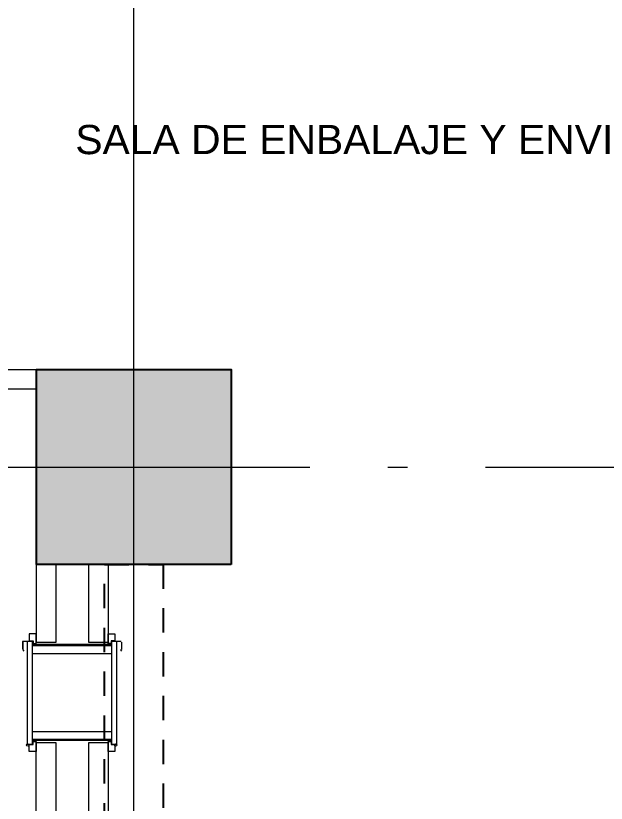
# Model space of a CAD drawing. Header units: metres. Extents: x -22 to 564, y 0 to 143.
# Drawn here: x 4.669 to 7.698, y 39.149 to 43.191 of the extents above; entities that cross this region are included whole.
import ezdxf
from ezdxf.xclip import XClip

# ---------------------------------------------------------------- set-up
doc = ezdxf.new("R2010")
doc.units = ezdxf.units.M
doc.header["$XCLIPFRAME"] = 2
doc.linetypes.add('EJES630', pattern=[6.3, 5.5, -0.4, 0, -0.4])
doc.linetypes.add('XREF PB NEURO-ONCOLOGIA$0$HIDDEN2', pattern=[0.1875, 0.125, -0.0625])
doc.layers.add('EJES', color=11, linetype='EJES630', lineweight=0)
doc.layers.add('XREF RADIOFARMACIA$0$MUROS DE TABLAROCA', color=150, linetype='Continuous', lineweight=13)
for name, color, linetype in [('TEXTO', 7, 'Continuous'), ('XREF  PB CONJ$0$PARQUE', 251, 'Continuous'), ('XREF PB NEURO-ONCOLOGIA$0$-CG-M-WALL', 7, 'Continuous'), ('XREF PB NEURO-ONCOLOGIA$0$COLUMNAS', 6, 'Continuous'), ('XREF PB NEURO-ONCOLOGIA$0$CONTRAVENTEOS', 6, 'XREF PB NEURO-ONCOLOGIA$0$HIDDEN2'), ('XREF RADIOFARMACIA$0$-CG-M-WALL', 7, 'Continuous'), ('XREF RADIOFARMACIA$0$COLUMNAS', 6, 'Continuous'), ('XREF RADIOFARMACIA$0$Mobiliario Fijo', 40, 'Continuous')]:
    doc.layers.add(name, color=color, linetype=linetype)
doc.layers.get('Defpoints').off()
doc.styles.add('100 LOCALES 25', font='arial.ttf', dxfattribs={"height": 0.25})

# ---------------------------------------------------------------- blocks, each defined once
blk = doc.blocks.new('XREF PB NEURO-ONCOLOGIA$0$C-1')
at = {"layer": 'XREF PB NEURO-ONCOLOGIA$0$-CG-M-WALL', "true_color": 0x636466}
h = blk.add_hatch(color=251, dxfattribs=at)
h.dxf.hatch_style = 1
h.paths.add_polyline_path([(-0.5, -0.5), (-0.5, 0.5), (0.5, 0.5), (0.5, -0.5)])
blk.add_lwpolyline([(-0.5, -0.5), (-0.5, 0.5), (0.5, 0.5), (0.5, -0.5)], close=True)
blk = doc.blocks.new('XREF PB NEURO-ONCOLOGIA')
at = {"layer": 'XREF PB NEURO-ONCOLOGIA$0$CONTRAVENTEOS', "elevation": 0}
blk.add_lwpolyline([(1.0517, 40.3762), (6.9017, 40.3762), (6.9017, 40.0762), (1.0517, 40.0762)], close=True, dxfattribs=at)
at = {"layer": 'XREF PB NEURO-ONCOLOGIA$0$COLUMNAS'}
blk.add_blockref('XREF PB NEURO-ONCOLOGIA$0$C-1', (7.4017, 40.2262, 0), dxfattribs=at)
blk = doc.blocks.new('XREF  PB CONJ')
at = {"layer": 'XREF  PB CONJ$0$PARQUE', "true_color": 0x136734}
h = blk.add_hatch(dxfattribs=at)
h.set_pattern_fill('CROSS', color=116, scale=0.02, angle=90)
edge = h.paths.add_edge_path()
edge.add_line((3.5883, 104.6056), (1.6936, 104.3684))
edge.add_line((1.6936, 104.3684), (2.4784, 17.6083))
edge.add_line((2.4784, 17.6083), (97.731, 17.9336))
edge.add_arc((97.7247, 19.237), 1.3034, 270.2752, 363.1006)
edge.add_line((99.0262, 19.3075), (96.4762, 19.3078))
edge.add_line((96.4762, 19.3078), (96.602, 20.224))
edge.add_line((96.602, 20.224), (62.4128, 20.224))
edge.add_arc((58.6329, 24.6535), 5.8231, 229.52466, 310.47534, ccw=False)
edge.add_line((54.8531, 20.224), (26.2527, 20.2188))
edge.add_line((26.2527, 20.2188), (4.2837, 20.0304))
edge.add_line((4.2837, 20.0304), (4.055, 46.6913))
edge.add_line((4.055, 46.6913), (2.3881, 46.6912))
edge.add_line((2.3881, 46.6912), (2.3881, 54.8033))
edge.add_line((2.3881, 54.8033), (3.9854, 54.8034))
edge.add_line((3.9854, 54.8034), (3.7464, 82.6679))
edge.add_line((3.7464, 82.6679), (3.6185, 95.2556))
edge.add_line((3.6185, 95.2556), (3.5883, 104.6056))
blk = doc.blocks.new('XREF RADIOFARMACIA$0$T2')
at = {"lineweight": 5}
for points in [[(2542.1928, 1736.3431), (2541.6673, 1736.3431), (2541.6673, 1736.3156), (2542.1928, 1736.3156), (2542.1928, 1736.3637)], [(2542.1515, 1736.3665), (2542.1433, 1736.361)], [(2541.6549, 1736.3335), (2541.6604, 1736.3335)], [(2541.6852, 1735.9111), (2541.6852, 1736.3156)], [(2541.6921, 1736.3156), (2541.6921, 1735.9111)], [(2541.7319, 1736.3156), (2541.7319, 1735.9111)], [(2542.1323, 1736.3156), (2542.1323, 1735.9111)], [(2542.1722, 1736.3156), (2542.1722, 1735.9111)], [(2542.1777, 1735.9111), (2542.1777, 1736.3156)], [(2542.1515, 1735.8602), (2542.1433, 1735.8657)], [(2542.19, 1735.8602), (2542.1529, 1735.8602)]]:
    blk.add_lwpolyline(points, dxfattribs=at)
for points in [[(2542.1529, 1736.3665), (2542.19, 1736.3665)], [(2541.6288, 1736.2977), (2541.6288, 1736.3335), (2541.6645, 1736.3335), (2541.6645, 1736.3128), (2541.6797, 1736.3128), (2541.6797, 1736.2977)], [(2542.1969, 1736.3128), (2542.1832, 1736.3128), (2542.1832, 1736.2977), (2542.2327, 1736.2977), (2542.2327, 1736.3335), (2542.1969, 1736.3335)], [(2541.6288, 1735.9276), (2541.6797, 1735.9276), (2541.6797, 1735.9125), (2541.6645, 1735.9125), (2541.6645, 1735.8932), (2541.6288, 1735.8932)], [(2542.1832, 1735.9125), (2542.1832, 1735.9276), (2542.2327, 1735.9276), (2542.2327, 1735.8932), (2542.1969, 1735.8932), (2542.1969, 1735.9125)]]:
    blk.add_lwpolyline(points, close=True, dxfattribs=at)
blk.add_lwpolyline([(2542.1935, 1735.8637, -0.414215), (2542.1928, 1735.8616), (2542.1928, 1735.9111), (2541.6673, 1735.9111), (2541.6673, 1735.8836), (2542.1928, 1735.8836)], format="xyb", dxfattribs=at)
for centre in [(2541.6617, 1736.341), (2541.6617, 1735.8898)]:
    blk.add_circle(centre, 0.00619, dxfattribs=at)
for centre, start, end in [((2542.1543, 1736.3658), 89.9998, 119.9986), ((2542.1914, 1736.3658), 359.9999, 90.0001), ((2542.1543, 1735.8637), 240.0014, 270.0002)]:
    blk.add_arc(centre, 0.00206, start, end, dxfattribs=at)
blk = doc.blocks.new('XREF RADIOFARMACIA$0$C-1')
at = {"layer": 'XREF RADIOFARMACIA$0$-CG-M-WALL', "true_color": 0x636466}
h = blk.add_hatch(color=251, dxfattribs=at)
h.dxf.hatch_style = 1
h.paths.add_polyline_path([(-0.5, -0.5), (-0.5, 0.5), (0.5, 0.5), (0.5, -0.5)])
blk.add_lwpolyline([(-0.5, -0.5), (-0.5, 0.5), (0.5, 0.5), (0.5, -0.5)], close=True)
blk = doc.blocks.new('XREF RADIOFARMACIA$0$GG')
at = {"layer": 'XREF RADIOFARMACIA$0$COLUMNAS'}
blk.add_blockref('XREF RADIOFARMACIA$0$C-1', (40.9728, 8.5535, 0), dxfattribs=at)
blk = doc.blocks.new('XREF RADIOFARMACIA')
at = {"layer": 'XREF RADIOFARMACIA$0$MUROS DE TABLAROCA', "elevation": 0}
blk.add_lwpolyline([(8.1, 14.8666), (8.1, 15.2477), (8.3999, 15.2477), (8.3999, 15.1472), (8.2004, 15.1472), (8.2004, 14.8655), (8.1, 14.8655)], dxfattribs=at)
at = {"layer": 'XREF RADIOFARMACIA$0$MUROS DE TABLAROCA'}
for points in [[(5.7187, 14.8666), (6.2869, 14.8666), (6.2869, 14.7662), (5.7187, 14.7662)], [(5.7187, 14.597), (6.2869, 14.597), (6.2869, 14.4965), (5.7187, 14.4965)]]:
    blk.add_lwpolyline(points, dxfattribs=at)
at = {"layer": 'XREF RADIOFARMACIA$0$MUROS DE TABLAROCA', "elevation": 0}
blk.add_lwpolyline([(6.8, 14.8655), (7.2004, 14.8655), (7.2004, 14.7651), (6.8, 14.7651)], close=True, dxfattribs=at)
at = {"layer": 'XREF RADIOFARMACIA$0$MUROS DE TABLAROCA'}
blk.add_lwpolyline([(6.8, 14.597), (7.2004, 14.597), (7.2004, 14.4965), (6.8, 14.4965)], close=True, dxfattribs=at)
blk.add_blockref('XREF RADIOFARMACIA$0$GG', (-33.2723, 5.812, 0))
at = {"layer": 'XREF RADIOFARMACIA$0$Mobiliario Fijo'}
blk.add_blockref('XREF RADIOFARMACIA$0$T2', (-2535.3887, -1721.4311), dxfattribs=at)

msp = doc.modelspace()

# ---------------------------------------------------------------- block references
at = {"rotation": 90}
msp.add_blockref('XREF PB NEURO-ONCOLOGIA', (45.501, 33.4734), dxfattribs=at)

# ---------------------------------------------------------------- next in the draw order: block references
ref = msp.add_blockref('XREF  PB CONJ', (67.8976, 28.71, 0), dxfattribs=dict(rotation=89.50849308405942))
XClip(ref).set_block_clipping_path([(-2.936402334, 82.9334608569), (21.1250270707, 82.9334608569), (21.1250270707, 49.0397586863), (26.6296707885, 49.0397586863), (26.6284018429, 17.4712422498), (-2.8531787476, 17.4341989701)])

# ---------------------------------------------------------------- next in the draw order: linework, layer by layer
at = {"layer": 'EJES'}
for p, q in [((5.2749, 32.6099), (5.2749, 59.0501)), ((-5.7215, 40.8751), (52.7417, 40.8751))]:
    msp.add_line(p, q, dxfattribs=at)

# ---------------------------------------------------------------- next in the draw order: block references
at = {"layer": 'Defpoints', "rotation": 90}
msp.add_blockref('XREF RADIOFARMACIA', (19.6403, 33.1746, 0), dxfattribs=at)

# ---------------------------------------------------------------- next in the draw order: texts
at = {"layer": 'TEXTO', "color": 0, "insert": (6.4361, 42.6309, 0.0042), "char_height": 0.15, "width": 3.081212, "attachment_point": 2, "style": '100 LOCALES 25'}
msp.add_mtext('SALA DE ENBALAJE Y ENVIO', dxfattribs=at)

doc.saveas('drawing.dxf')
